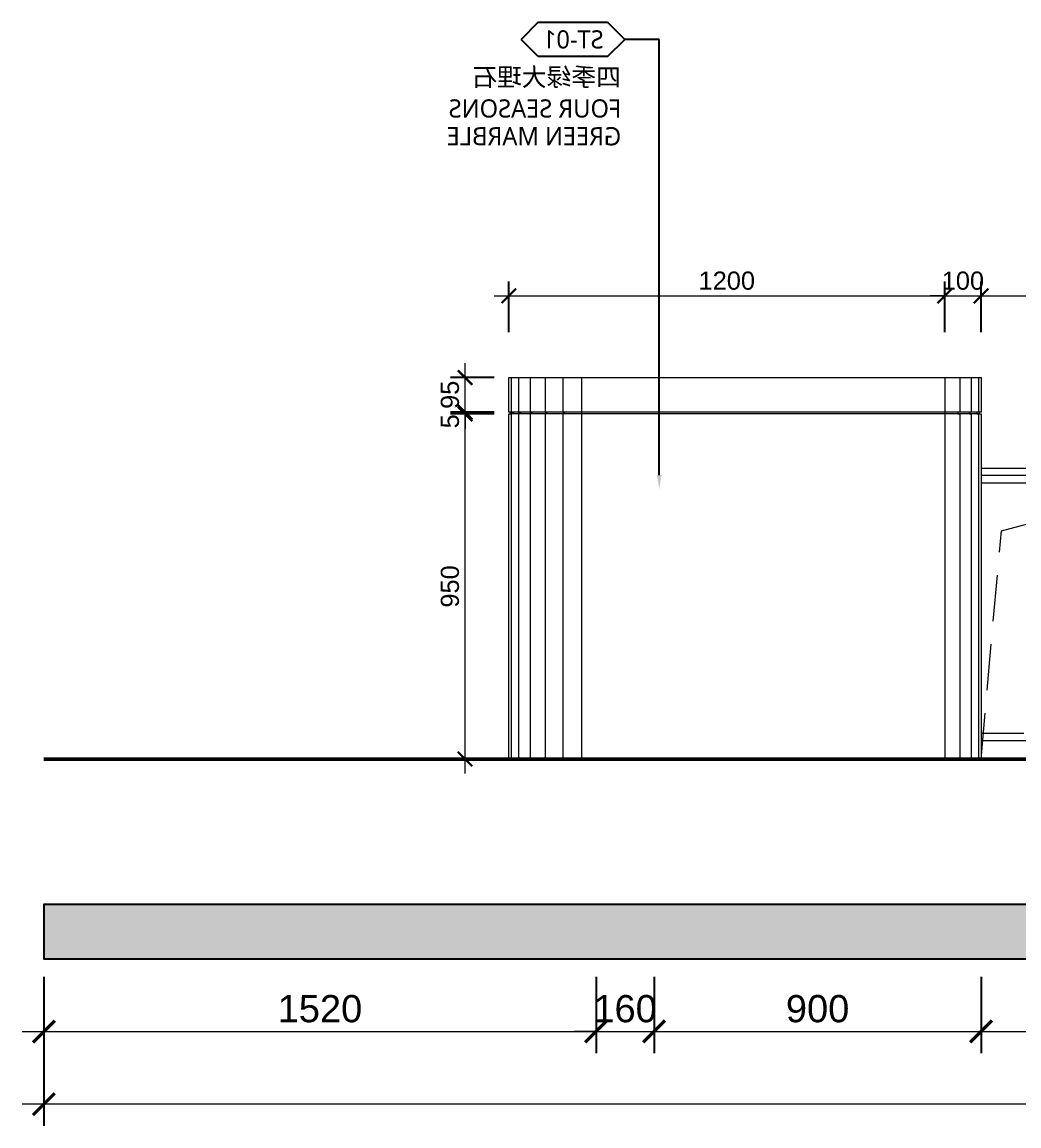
# Model space of a CAD drawing. Header units: millimetres. Extents: x 90086 to 135690, y -7745 to 15991.
# Drawn here: x 120557 to 123301, y 261 to 3299 of the extents above; entities that cross this region are included whole.
import ezdxf
from ezdxf import colors
from ezdxf.entities.mleader import LeaderData, LeaderLine
from ezdxf.enums import TextEntityAlignment as Align
from ezdxf.math import Vec2, Vec3
from ezdxf.xclip import XClip

# ---------------------------------------------------------------- set-up
doc = ezdxf.new("R2010")
doc.units = ezdxf.units.MM
doc.header["$XCLIPFRAME"] = 0
doc.linetypes.add('_ACM-G-HIDDEN', pattern=[4.7625, 3.175, -1.5875])
doc.linetypes.add('DASHED', pattern=[19.05, 12.7, -6.35])
doc.layers.get('Defpoints').update_dxf_attribs({"color": 250})
for name, color, linetype, lineweight in [('_ACM-A-ANNO-DIMS', 2, 'Continuous', 13), ('_ACM-A-ANNO-DIMS @ 20', 2, 'Continuous', 13), ('_ACM-A-ANNO-DIMS @ 30 (1)', 2, 'Continuous', 13), ('_ACM-A-DETL-THIN', 2, 'Continuous', 9), ('_ACM-A-ELVE-HIDD', 1, '_ACM-G-HIDDEN', 13), ('_ACM-A-ELVE-THIK', 5, 'Continuous', 50)]:
    doc.layers.add(name, color=color, linetype=linetype, lineweight=lineweight)
doc.layers.add('WALL', color=7, linetype='Continuous')
doc.layers.add('WALL TYPE$0$G-ANNO-NOTE-CH', color=7, linetype='Continuous')
doc.styles.add('Arial', font='ARIALUNI.ttf')
doc.styles.add('WALL TYPE$0$Aecom Chinese', font='Microsoft YaHei.ttf')
doc.dimstyles.new('Aec-Arch-M-注释性', dxfattribs={"dimscale": 2, "dimtxt": 2.5, "dimasz": 2, "dimexe": 2, "dimexo": 2, "dimgap": 0.8, "dimtad": 1, "dimdec": 0, "dimrnd": 5, "dimzin": 3, "dimdsep": 46, "dimtxsty": 'Arial', "dimblk": 'WALL TYPE$0$_ArchTick', "dimcen": 2.5, "dimdle": 2, "dimclrd": 256, "dimclrt": 256, "dimazin": 2, "dimtfac": 0.75, "dimtdec": 0, "dimtix": 1, "dimtmove": 2, "dimatfit": 2, "dimfxl": 5, "dimfxlon": 1, "dimtolj": 1, "dimtzin": 0, "dimlwd": -1, "dimarcsym": 0})

# ---------------------------------------------------------------- blocks, each defined once
blk = doc.blocks.new('*U115')
h = blk.add_hatch(color=250)
h.dxf.hatch_style = 1
h.paths.add_polyline_path([(-17621.6, -50), (-17621.6, 100), (-23871.6, 100), (-23871.6, -50)])
blk.add_lwpolyline([(-17621.6, -50), (-17621.6, 100), (-23871.6, 100), (-23871.6, -50)], close=True)
blk = doc.blocks.new('WALL TYPE$0$_ArchTick')
at = {"color": 0, "linetype": 'ByBlock', "const_width": 0.15}
blk.add_lwpolyline([(-0.5, -0.5), (0.5, 0.5)], dxfattribs=at)
blk = doc.blocks.new('*D164')
at = {"layer": '_ACM-A-ANNO-DIMS', "color": 0, "lineweight": -2, "transparency": 16777216}
for p, q in [((122136.6, 670.7), (122136.6, 460.7)), ((122296.6, 670.7), (122296.6, 460.7))]:
    blk.add_line(p, q, dxfattribs=at)
at = {"layer": '_ACM-A-ANNO-DIMS', "transparency": 16777216}
for p, q in [((122136.6, 520.7), (122076.6, 520.7)), ((122136.6, 520.7), (122296.6, 520.7)), ((122296.6, 520.7), (122356.6, 520.7))]:
    blk.add_line(p, q, dxfattribs=at)
at = {"layer": 'Defpoints', "color": 0, "transparency": 16777216}
for p in [(122136.6, 1580.7), (122296.6, 1580.7), (122296.6, 520.7)]:
    blk.add_point(p, dxfattribs=at)
at = {"layer": '_ACM-A-ANNO-DIMS', "transparency": 16777216, "xscale": 60, "yscale": 60, "zscale": 60}
blk.add_blockref('WALL TYPE$0$_ArchTick', (122136.6, 520.7), dxfattribs=at)
at = {"layer": '_ACM-A-ANNO-DIMS', "transparency": 16777216, "xscale": 60, "yscale": 60, "zscale": 60, "rotation": 180}
blk.add_blockref('WALL TYPE$0$_ArchTick', (122296.6, 520.7), dxfattribs=at)
at = {"layer": '_ACM-A-ANNO-DIMS', "transparency": 16777216, "insert": (122216.6, 583), "char_height": 75, "attachment_point": 5, "style": 'Arial'}
blk.add_mtext('\\A1;160', dxfattribs=at)
blk = doc.blocks.new('*D165')
at = {"layer": '_ACM-A-ANNO-DIMS', "color": 0, "lineweight": -2, "transparency": 16777216}
for p, q in [((120616.6, 670.7), (120616.6, 460.7)), ((122136.6, 670.7), (122136.6, 460.7))]:
    blk.add_line(p, q, dxfattribs=at)
at = {"layer": '_ACM-A-ANNO-DIMS', "transparency": 16777216}
blk.add_line((120556.6, 520.7), (122196.6, 520.7), dxfattribs=at)
at = {"layer": 'Defpoints', "color": 0, "transparency": 16777216}
for p in [(122136.6, 1580.7), (120616.6, 1530.7), (122136.6, 520.7)]:
    blk.add_point(p, dxfattribs=at)
at = {"layer": '_ACM-A-ANNO-DIMS', "transparency": 16777216, "xscale": 60, "yscale": 60, "zscale": 60, "rotation": 180}
blk.add_blockref('WALL TYPE$0$_ArchTick', (120616.6, 520.7), dxfattribs=at)
at = {"layer": '_ACM-A-ANNO-DIMS', "transparency": 16777216, "xscale": 60, "yscale": 60, "zscale": 60}
blk.add_blockref('WALL TYPE$0$_ArchTick', (122136.6, 520.7), dxfattribs=at)
at = {"layer": '_ACM-A-ANNO-DIMS', "transparency": 16777216, "insert": (121376.6, 583), "char_height": 75, "attachment_point": 5, "style": 'Arial'}
blk.add_mtext('\\A1;1520', dxfattribs=at)
blk = doc.blocks.new('*D166')
at = {"layer": '_ACM-A-ANNO-DIMS', "color": 0, "lineweight": -2, "transparency": 16777216}
for p, q in [((122296.6, 670.7), (122296.6, 460.7)), ((123196.6, 670.7), (123196.6, 460.7))]:
    blk.add_line(p, q, dxfattribs=at)
at = {"layer": '_ACM-A-ANNO-DIMS', "transparency": 16777216}
blk.add_line((122236.6, 520.7), (123256.6, 520.7), dxfattribs=at)
at = {"layer": 'Defpoints', "color": 0, "transparency": 16777216}
for p in [(122296.6, 1580.7), (123196.6, 1580.7), (123196.6, 520.7)]:
    blk.add_point(p, dxfattribs=at)
at = {"layer": '_ACM-A-ANNO-DIMS', "transparency": 16777216, "xscale": 60, "yscale": 60, "zscale": 60, "rotation": 180}
blk.add_blockref('WALL TYPE$0$_ArchTick', (122296.6, 520.7), dxfattribs=at)
at = {"layer": '_ACM-A-ANNO-DIMS', "transparency": 16777216, "xscale": 60, "yscale": 60, "zscale": 60}
blk.add_blockref('WALL TYPE$0$_ArchTick', (123196.6, 520.7), dxfattribs=at)
at = {"layer": '_ACM-A-ANNO-DIMS', "transparency": 16777216, "insert": (122746.6, 583), "char_height": 75, "attachment_point": 5, "style": 'Arial'}
blk.add_mtext('\\A1;900', dxfattribs=at)
blk = doc.blocks.new('*D167')
at = {"layer": '_ACM-A-ANNO-DIMS', "color": 0, "lineweight": -2, "transparency": 16777216}
for p, q in [((123196.6, 670.7), (123196.6, 460.7)), ((124096.6, 670.7), (124096.6, 460.7))]:
    blk.add_line(p, q, dxfattribs=at)
at = {"layer": '_ACM-A-ANNO-DIMS', "transparency": 16777216}
blk.add_line((123136.6, 520.7), (124156.6, 520.7), dxfattribs=at)
at = {"layer": 'Defpoints', "color": 0, "transparency": 16777216}
for p in [(123196.6, 1580.7), (124096.6, 1580.7), (124096.6, 520.7)]:
    blk.add_point(p, dxfattribs=at)
at = {"layer": '_ACM-A-ANNO-DIMS', "transparency": 16777216, "xscale": 60, "yscale": 60, "zscale": 60, "rotation": 180}
blk.add_blockref('WALL TYPE$0$_ArchTick', (123196.6, 520.7), dxfattribs=at)
at = {"layer": '_ACM-A-ANNO-DIMS', "transparency": 16777216, "xscale": 60, "yscale": 60, "zscale": 60}
blk.add_blockref('WALL TYPE$0$_ArchTick', (124096.6, 520.7), dxfattribs=at)
at = {"layer": '_ACM-A-ANNO-DIMS', "transparency": 16777216, "insert": (123646.6, 583), "char_height": 75, "attachment_point": 5, "style": 'Arial'}
blk.add_mtext('\\A1;900', dxfattribs=at)
blk = doc.blocks.new('*D170')
at = {"layer": '_ACM-A-ANNO-DIMS', "color": 0, "lineweight": -2, "transparency": 16777216}
for p, q in [((120616.6, 470.7), (120616.6, 260.7)), ((126666.6, 470.7), (126666.6, 260.7))]:
    blk.add_line(p, q, dxfattribs=at)
at = {"layer": '_ACM-A-ANNO-DIMS', "transparency": 16777216}
blk.add_line((126726.6, 320.7), (120556.6, 320.7), dxfattribs=at)
at = {"layer": 'Defpoints', "color": 0, "transparency": 16777216}
for p in [(126666.6, 1580.7), (120616.6, 1530.7), (120616.6, 320.7)]:
    blk.add_point(p, dxfattribs=at)
at = {"layer": '_ACM-A-ANNO-DIMS', "transparency": 16777216, "xscale": 60, "yscale": 60, "zscale": 60, "rotation": 180}
blk.add_blockref('WALL TYPE$0$_ArchTick', (120616.6, 320.7), dxfattribs=at)
at = {"layer": '_ACM-A-ANNO-DIMS', "transparency": 16777216, "xscale": 60, "yscale": 60, "zscale": 60}
blk.add_blockref('WALL TYPE$0$_ArchTick', (126666.6, 320.7), dxfattribs=at)
at = {"layer": '_ACM-A-ANNO-DIMS', "transparency": 16777216, "insert": (123641.6, 383), "char_height": 75, "attachment_point": 5, "style": 'Arial'}
blk.add_mtext('\\A1;6050', dxfattribs=at)
blk = doc.blocks.new('*D240')
at = {"layer": '_ACM-A-ANNO-DIMS', "transparency": 16777216}
blk.add_line((121776.1, 1230.7), (121776.1, 2260.7), dxfattribs=at)
at = {"layer": '_ACM-A-ANNO-DIMS', "color": 0, "lineweight": -2, "transparency": 16777216}
for p, q in [((121856.6, 2220.7), (121736.1, 2220.7)), ((121856.6, 1270.7), (121736.1, 1270.7))]:
    blk.add_line(p, q, dxfattribs=at)
at = {"layer": 'Defpoints', "color": 0, "transparency": 16777216}
for p in [(121776.1, 2220.7), (121896.6, 2220.7), (121896.6, 1270.7)]:
    blk.add_point(p, dxfattribs=at)
at = {"layer": '_ACM-A-ANNO-DIMS', "transparency": 16777216, "xscale": 40, "yscale": 40, "zscale": 40}
for p, rotation in [((121776.1, 2220.7), 90), ((121776.1, 1270.7), 270)]:
    blk.add_blockref('WALL TYPE$0$_ArchTick', p, dxfattribs=dict(at, rotation=rotation))
at = {"layer": '_ACM-A-ANNO-DIMS', "transparency": 16777216, "insert": (121734.6, 1745.7), "char_height": 50, "attachment_point": 5, "rotation": 90, "style": 'Arial'}
blk.add_mtext('\\A1;950', dxfattribs=at)
blk = doc.blocks.new('*D241')
at = {"layer": '_ACM-A-ANNO-DIMS', "transparency": 16777216}
for p, q in [((121776.1, 2225.7), (121776.1, 2265.7)), ((121776.1, 2220.7), (121776.1, 2225.7)), ((121776.1, 2220.7), (121776.1, 2180.7))]:
    blk.add_line(p, q, dxfattribs=at)
at = {"layer": '_ACM-A-ANNO-DIMS', "color": 0, "lineweight": -2, "transparency": 16777216}
for p, q in [((121856.6, 2225.7), (121736.1, 2225.7)), ((121856.6, 2220.7), (121736.1, 2220.7))]:
    blk.add_line(p, q, dxfattribs=at)
at = {"layer": 'Defpoints', "color": 0, "transparency": 16777216}
for p in [(121776.1, 2225.7), (121896.6, 2225.7), (121896.6, 2220.7)]:
    blk.add_point(p, dxfattribs=at)
at = {"layer": '_ACM-A-ANNO-DIMS', "transparency": 16777216, "xscale": 40, "yscale": 40, "zscale": 40}
for p, rotation in [((121776.1, 2225.7), 270), ((121776.1, 2220.7), 90)]:
    blk.add_blockref('WALL TYPE$0$_ArchTick', p, dxfattribs=dict(at, rotation=rotation))
at = {"layer": '_ACM-A-ANNO-DIMS', "transparency": 16777216, "insert": (121734.7, 2200.3), "char_height": 50, "attachment_point": 5, "rotation": 90, "style": 'Arial'}
blk.add_mtext('\\A1;5', dxfattribs=at)
blk = doc.blocks.new('*D242')
at = {"layer": '_ACM-A-ANNO-DIMS', "transparency": 16777216}
for p, q in [((121776.1, 2320.7), (121776.1, 2360.7)), ((121776.1, 2225.7), (121776.1, 2320.7)), ((121776.1, 2225.7), (121776.1, 2185.7))]:
    blk.add_line(p, q, dxfattribs=at)
at = {"layer": '_ACM-A-ANNO-DIMS', "color": 0, "lineweight": -2, "transparency": 16777216}
for p, q in [((121856.6, 2320.7), (121736.1, 2320.7)), ((121856.6, 2225.7), (121736.1, 2225.7))]:
    blk.add_line(p, q, dxfattribs=at)
at = {"layer": 'Defpoints', "color": 0, "transparency": 16777216}
for p in [(121776.1, 2320.7), (121896.6, 2320.7), (121896.6, 2225.7)]:
    blk.add_point(p, dxfattribs=at)
at = {"layer": '_ACM-A-ANNO-DIMS', "transparency": 16777216, "xscale": 40, "yscale": 40, "zscale": 40}
for p, rotation in [((121776.1, 2320.7), 270), ((121776.1, 2225.7), 90)]:
    blk.add_blockref('WALL TYPE$0$_ArchTick', p, dxfattribs=dict(at, rotation=rotation))
at = {"layer": '_ACM-A-ANNO-DIMS', "transparency": 16777216, "insert": (121734.6, 2273.2), "char_height": 50, "attachment_point": 5, "rotation": 90, "style": 'Arial'}
blk.add_mtext('\\A1;95', dxfattribs=at)
blk = doc.blocks.new('*D249')
at = {"layer": '_ACM-A-ANNO-DIMS', "color": 0, "lineweight": -2, "transparency": 16777216}
for p, q in [((121896.6, 2445.6), (121896.6, 2585.6)), ((123096.6, 2445.6), (123096.6, 2585.6))]:
    blk.add_line(p, q, dxfattribs=at)
at = {"layer": '_ACM-A-ANNO-DIMS', "transparency": 16777216}
blk.add_line((121856.6, 2545.6), (123136.6, 2545.6), dxfattribs=at)
at = {"layer": 'Defpoints', "color": 0, "transparency": 16777216}
for p in [(123096.6, 2545.6), (121896.6, 2370.7), (123096.6, 2370.7)]:
    blk.add_point(p, dxfattribs=at)
at = {"layer": '_ACM-A-ANNO-DIMS', "transparency": 16777216, "xscale": 40, "yscale": 40, "zscale": 40, "rotation": 180}
blk.add_blockref('WALL TYPE$0$_ArchTick', (121896.6, 2545.6), dxfattribs=at)
at = {"layer": '_ACM-A-ANNO-DIMS', "transparency": 16777216, "xscale": 40, "yscale": 40, "zscale": 40}
blk.add_blockref('WALL TYPE$0$_ArchTick', (123096.6, 2545.6), dxfattribs=at)
at = {"layer": '_ACM-A-ANNO-DIMS', "transparency": 16777216, "insert": (122496.6, 2587.2), "char_height": 50, "attachment_point": 5, "style": 'Arial'}
blk.add_mtext('\\A1;1200', dxfattribs=at)
blk = doc.blocks.new('*D250')
at = {"layer": '_ACM-A-ANNO-DIMS', "color": 0, "lineweight": -2, "transparency": 16777216}
for p, q in [((123096.6, 2445.6), (123096.6, 2585.6)), ((123196.6, 2445.6), (123196.6, 2585.6))]:
    blk.add_line(p, q, dxfattribs=at)
at = {"layer": '_ACM-A-ANNO-DIMS', "transparency": 16777216}
for p, q in [((123096.6, 2545.6), (123056.6, 2545.6)), ((123096.6, 2545.6), (123196.6, 2545.6)), ((123196.6, 2545.6), (123236.6, 2545.6))]:
    blk.add_line(p, q, dxfattribs=at)
at = {"layer": 'Defpoints', "color": 0, "transparency": 16777216}
for p in [(123196.6, 2545.6), (123096.6, 2370.7), (123196.6, 2370.7)]:
    blk.add_point(p, dxfattribs=at)
at = {"layer": '_ACM-A-ANNO-DIMS', "transparency": 16777216, "xscale": 40, "yscale": 40, "zscale": 40}
blk.add_blockref('WALL TYPE$0$_ArchTick', (123096.6, 2545.6), dxfattribs=at)
at = {"layer": '_ACM-A-ANNO-DIMS', "transparency": 16777216, "xscale": 40, "yscale": 40, "zscale": 40, "rotation": 180}
blk.add_blockref('WALL TYPE$0$_ArchTick', (123196.6, 2545.6), dxfattribs=at)
at = {"layer": '_ACM-A-ANNO-DIMS', "transparency": 16777216, "insert": (123146.6, 2587.2), "char_height": 50, "attachment_point": 5, "style": 'Arial'}
blk.add_mtext('\\A1;100', dxfattribs=at)
blk = doc.blocks.new('*D251')
at = {"layer": '_ACM-A-ANNO-DIMS', "color": 0, "lineweight": -2, "transparency": 16777216}
for p, q in [((123196.6, 2445.6), (123196.6, 2585.6)), ((124096.6, 2445.6), (124096.6, 2585.6))]:
    blk.add_line(p, q, dxfattribs=at)
at = {"layer": '_ACM-A-ANNO-DIMS', "transparency": 16777216}
blk.add_line((123156.6, 2545.6), (124136.6, 2545.6), dxfattribs=at)
at = {"layer": 'Defpoints', "color": 0, "transparency": 16777216}
for p in [(124096.6, 2545.6), (123196.6, 2370.7), (124096.6, 2370.7)]:
    blk.add_point(p, dxfattribs=at)
at = {"layer": '_ACM-A-ANNO-DIMS', "transparency": 16777216, "xscale": 40, "yscale": 40, "zscale": 40, "rotation": 180}
blk.add_blockref('WALL TYPE$0$_ArchTick', (123196.6, 2545.6), dxfattribs=at)
at = {"layer": '_ACM-A-ANNO-DIMS', "transparency": 16777216, "xscale": 40, "yscale": 40, "zscale": 40}
blk.add_blockref('WALL TYPE$0$_ArchTick', (124096.6, 2545.6), dxfattribs=at)
at = {"layer": '_ACM-A-ANNO-DIMS', "transparency": 16777216, "insert": (123646.6, 2587.2), "char_height": 50, "attachment_point": 5, "style": 'Arial'}
blk.add_mtext('\\A1;900', dxfattribs=at)
blk = doc.blocks.new('WHA12202707')
at = {"transparency": 16777216}
for p, q in [((2.38, 2.38), (0, 0)), ((11.91, 2.38), (2.38, 2.38)), ((11.91, 2.38), (14.29, 0)), ((2.38, -2.38), (0, 0)), ((11.91, -2.38), (14.29, 0)), ((2.38, -2.38), (11.91, -2.38))]:
    blk.add_line(p, q, dxfattribs=at)
at = {"transparency": 16777216, "style": 'WALL TYPE$0$Aecom Chinese'}
blk.add_attdef('英文2', (0.49, -14.58), '', height=2.5, dxfattribs=at)
at = {"layer": 'WALL TYPE$0$G-ANNO-NOTE-CH', "transparency": 16777216, "style": 'WALL TYPE$0$Aecom Chinese'}
blk.add_attdef('编号', text='', height=2.5, dxfattribs=at).set_placement((7.1, 0), align=Align.MIDDLE)
for tag, p in [('中文', (0.54, -5.18)), ('英文', (0.49, -9.51))]:
    blk.add_attdef(tag, text='', height=2.5, dxfattribs=at).set_placement(p, align=Align.MIDDLE_LEFT)
blk = doc.blocks.new('K_39')
at = {"layer": '_ACM-A-DETL-THIN', "color": 8}
for points in [[(500, 0), (-500, 0)], [(500, -50), (-500, -50)], [(500, -70), (-500, -70)], [(500, -800), (-500, -800)]]:
    blk.add_lwpolyline(points, dxfattribs=at)
at = {"layer": '_ACM-A-DETL-THIN', "color": 8, "linetype": 'DASHED', "ltscale": 10}
blk.add_lwpolyline([(-480, -90), (480, -90), (480, -780), (-480, -780)], close=True, dxfattribs=at)

msp = doc.modelspace()

# ---------------------------------------------------------------- linework, layer by layer
at = {"layer": '_ACM-A-DETL-THIN'}
msp.add_lwpolyline([(121896.6, 2220.7), (121901.6, 2220.7), (121901.6, 2225.7), (121896.6, 2225.7), (121896.6, 2320.7), (123196.6, 2320.7), (123196.6, 2225.7), (123191.6, 2225.7), (123191.6, 2220.7), (123196.6, 2220.7), (123196.6, 1270.7), (121896.6, 1270.7)], close=True, dxfattribs=at)
at = {"layer": '_ACM-A-DETL-THIN', "color": 8}
for points in [[(121903.4, 2320.7), (121903.4, 2225.7), (121908.4, 2225.7), (121908.4, 2220.7), (121903.4, 2220.7), (121903.4, 1270.7)], [(121923.4, 2320.7), (121923.4, 2225.7), (121928.4, 2225.7), (121928.4, 2220.7), (121923.4, 2220.7), (121923.4, 1270.7)], [(121955.2, 2320.7), (121955.2, 2225.7), (121960.2, 2225.7), (121960.2, 2220.7), (121955.2, 2220.7), (121955.2, 1270.7)], [(121996.6, 2320.7), (121996.6, 2225.7), (122001.6, 2225.7), (122001.6, 2220.7), (121996.6, 2220.7), (121996.6, 1270.7)], [(122044.8, 2320.7), (122044.8, 2225.7), (122049.8, 2225.7), (122049.8, 2220.7), (122044.8, 2220.7), (122044.8, 1270.7)], [(122096.6, 2320.7), (122096.6, 1270.7)], [(123096.6, 2320.7), (123096.6, 1270.7)], [(123138, 2320.7), (123138, 2225.7), (123133, 2225.7), (123133, 2220.7), (123138, 2220.7), (123138, 1270.7)], [(123169.8, 2320.7), (123169.8, 2225.7), (123164.8, 2225.7), (123164.8, 2220.7), (123169.8, 2220.7), (123169.8, 1270.7)], [(123189.8, 2320.7), (123189.8, 2225.7), (123184.8, 2225.7), (123184.8, 2220.7), (123189.8, 2220.7), (123189.8, 1270.7)]]:
    msp.add_lwpolyline(points, dxfattribs=at)
at = {"layer": '_ACM-A-DETL-THIN'}
for points in [[(123191.6, 2225.7), (121901.6, 2225.7)], [(123191.6, 2220.7), (121901.6, 2220.7)]]:
    msp.add_lwpolyline(points, dxfattribs=at)
at = {"layer": '_ACM-A-ELVE-HIDD', "ltscale": 40}
msp.add_lwpolyline([(123196.6, 1270.7), (123252.5, 1899.2), (124096.6, 2120.7)], dxfattribs=at)
at = {"layer": '_ACM-A-ELVE-THIK'}
msp.add_line((126666.6, 1270.7), (120616.6, 1270.7), dxfattribs=at)

# ---------------------------------------------------------------- block references
ref = msp.add_blockref('K_39', (123596.6, 2120.7))
XClip(ref).set_block_clipping_path([(-400.0000051067, -850), (500.0000051068, 0)])
at = {"layer": 'WALL'}
msp.add_blockref('*U115', (144488.2, 770.7), dxfattribs=at)

# ---------------------------------------------------------------- dimensions: what is measured, and where the dimension line sits
at = {"layer": '_ACM-A-ANNO-DIMS @ 20'}
for base, p1, p2, picture, middle in [((123096.6, 2545.6), (121896.6, 2370.7), (123096.6, 2370.7), '*D249', (122496.6, 2587.2)), ((123196.6, 2545.6), (123096.6, 2370.7), (123196.6, 2370.7), '*D250', (123146.6, 2587.2)), ((124096.6, 2545.6), (123196.6, 2370.7), (124096.6, 2370.7), '*D251', (123646.6, 2587.2))]:
    dim = msp.add_linear_dim(base=base, p1=p1, p2=p2, dimstyle='Aec-Arch-M-注释性', override={"dimscale": 20, "dimzin": 8, "dimtix": 1, "dimtofl": 1, "dimtmove": 2, "dimatfit": 2}, dxfattribs=at)
    dim.commit()
    dim.dimension.update_dxf_attribs({"geometry": picture, "text_midpoint": middle})
for base, p1, p2, picture, middle in [((121776.1, 2320.7), (121896.6, 2225.7), (121896.6, 2320.7), '*D242', (121734.6, 2273.2)), ((121776.1, 2220.7), (121896.6, 1270.7), (121896.6, 2220.7), '*D240', (121734.6, 1745.7))]:
    dim = msp.add_linear_dim(base=base, p1=p1, p2=p2, angle=90, dimstyle='Aec-Arch-M-注释性', override={"dimscale": 20, "dimzin": 8, "dimtix": 1, "dimtofl": 1, "dimtmove": 2, "dimatfit": 2}, dxfattribs=at)
    dim.commit()
    dim.dimension.update_dxf_attribs({"geometry": picture, "text_midpoint": middle})
dim = msp.add_linear_dim(base=(121776.1, 2225.7), p1=(121896.6, 2220.7), p2=(121896.6, 2225.7), angle=90, dimstyle='Aec-Arch-M-注释性', override={"dimscale": 20, "dimzin": 8, "dimtix": 1, "dimtofl": 1, "dimtmove": 2, "dimatfit": 2}, dxfattribs=at)
dim.commit()
dim.dimension.update_dxf_attribs({"geometry": '*D241', "text_midpoint": (121734.7, 2200.3), "dimtype": 128})
at = {"layer": '_ACM-A-ANNO-DIMS @ 30 (1)'}
for base, p1, p2, picture, middle in [((122136.6, 520.7), (120616.6, 1530.7), (122136.6, 1580.7), '*D165', (121376.6, 583)), ((122296.6, 520.7), (122136.6, 1580.7), (122296.6, 1580.7), '*D164', (122216.6, 583)), ((123196.6, 520.7), (122296.6, 1580.7), (123196.6, 1580.7), '*D166', (122746.6, 583)), ((124096.6, 520.7), (123196.6, 1580.7), (124096.6, 1580.7), '*D167', (123646.6, 583))]:
    dim = msp.add_linear_dim(base=base, p1=p1, p2=p2, angle=180, dimstyle='Aec-Arch-M-注释性', override={"dimscale": 30, "dimzin": 8, "dimtix": 1, "dimtofl": 1, "dimtmove": 2, "dimatfit": 2}, dxfattribs=at)
    dim.commit()
    dim.dimension.update_dxf_attribs({"geometry": picture, "text_midpoint": middle})
dim = msp.add_linear_dim(base=(120616.6, 320.7), p1=(126666.6, 1580.7), p2=(120616.6, 1530.7), dimstyle='Aec-Arch-M-注释性', override={"dimscale": 30, "dimzin": 8, "dimtix": 1, "dimtofl": 1, "dimtmove": 2, "dimatfit": 2}, dxfattribs=at)
dim.commit()
dim.dimension.update_dxf_attribs({"geometry": '*D170', "text_midpoint": (123641.6, 383)})

# ---------------------------------------------------------------- leaders
at = {"layer": '_ACM-A-ANNO-DIMS @ 20'}
ml = msp.add_multileader_block('Standard', dxfattribs=at)
ml.set_content('WHA12202707', color=256, scale=-20)
ml.set_attribute('编号', 'ST-01', width=0)
ml.set_attribute('中文', '四季绿大理石', width=0)
ml.set_attribute('英文', 'FOUR SEASONS ', width=0)
ml.set_attribute('英文2', 'GREEN MARBLE', width=0)
ml.set_leader_properties(color=2)
ml.build(insert=Vec2(0, 0))
ml.multileader.update_dxf_attribs({"text_right_attachment_type": 6, "dogleg_length": 0.36, "arrow_head_size": 40, "scale": 20})
ctx = ml.context
ctx.base_point, ctx.scale, ctx.char_height, ctx.arrow_head_size, ctx.landing_gap_size, ctx.plane_origin = Vec3(121930.1, 3251.7), 20, 1500, 40, 1.8, Vec3(120473.2, 1989.5)
ctx.right_attachment, ctx.text_align_type = 6, 2
notes = []
notes.append((ctx, [(0, (1, 1, 0), (122310.7, 3251.7), (-1, 0), 94.8, [(0, [(122310.7, 2012.2)], 0, [])])]))
ctx.block.insert, ctx.block.scale = Vec3(122215.9, 3251.7), Vec3(-20, 20, 20)
for ctx, leaders in notes:
    for number, flags, end, landing, length, lines in leaders:
        leader = LeaderData()
        leader.index, (leader.has_last_leader_line, leader.has_dogleg_vector, leader.attachment_direction) = number, flags
        leader.last_leader_point, leader.dogleg_vector, leader.dogleg_length = Vec3(end), Vec3(landing), length
        for number, points, colour, breaks in lines:
            line = LeaderLine()
            line.index, line.vertices, line.color, line.breaks = number, Vec3.list(points), colors.encode_raw_color(colour), breaks
            leader.lines.append(line)
        ctx.leaders.append(leader)

doc.saveas('drawing.dxf')
